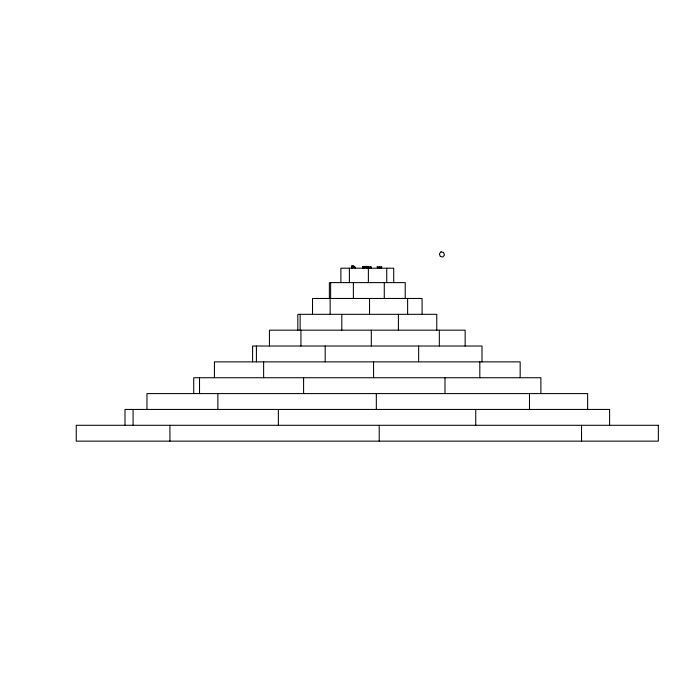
<?xml version="1.0" encoding="UTF-8"?>
<svg xmlns="http://www.w3.org/2000/svg" width="693" height="693" viewBox="0 0 693 693"><rect width="100%" height="100%" fill="white"/><g stroke="black" fill="none" stroke-linecap="round" stroke-linejoin="round"><path stroke-width="1.04" d="M354.712 266.77L353.499 266.77L353.499 265.765L351.602 265.765L351.602 268.2M376.862 266.944L381.982 266.944M352.087 267.1L355.197 267.1L355.197 268.2M362.621 267.169L367.065 267.169M609.597 425.294L609.597 409.442L124.991 409.442L124.991 425.294M587.638 409.442L587.638 393.589L146.959 393.589L146.959 409.442M581.531 425.294L581.531 441.146M540.878 393.589L540.878 377.737L193.719 377.737L193.719 393.589M529.487 393.589L529.487 409.442M520.166 377.737L520.166 361.876L214.432 361.876L214.432 377.737M482.007 361.876L482.007 346.024L252.59 346.024L252.59 361.876M479.816 361.876L479.816 377.737M475.745 409.442L475.745 425.294M465.15 346.024L465.15 330.171L269.438 330.171L269.438 346.024M444.984 377.737L444.984 393.589M439.327 330.171L439.327 346.024M436.772 330.171L436.772 314.319L297.825 314.319L297.825 330.171M422.08 314.319L422.08 298.466L312.517 298.466L312.517 314.319M418.641 346.024L418.641 361.876M407.623 298.466L407.623 314.319M405.223 298.466L405.223 282.614L329.374 282.614L329.374 298.466M398.397 314.319L398.397 330.171M393.711 282.614L393.711 268.2L340.887 268.2L340.887 282.614M386.737 268.2L386.737 282.614M384.277 282.614L384.277 298.466M381.124 266.944L381.124 268.2M379.417 266.944L379.417 268.2M379.218 425.294L379.218 441.146M377.711 266.944L377.711 268.2M376.325 393.589L376.325 409.442M373.562 361.876L373.562 377.737M371.309 330.171L371.309 346.024M371.136 268.2L371.136 266.97L366.51 266.97L366.51 268.2M371.041 266.97L371.041 268.2M370.097 266.97L370.097 268.2M369.542 298.466L369.542 314.319M368.667 266.97L368.667 268.2M368.381 268.2L368.381 282.614M367.966 267.169L367.966 266.467L362.933 266.467L362.933 267.169M367.446 266.467L367.446 267.169M367.299 266.97L367.299 268.2M366.606 266.97L366.606 268.2M364.102 267.169L364.102 268.2M363.608 267.169L363.608 268.2M363.444 266.467L363.444 267.169M362.708 267.169L362.708 268.2M354.418 267.1L354.418 266.363L352.087 266.363L352.087 268.2M353.378 282.614L353.378 298.466M349.385 268.2L349.385 282.614M341.796 314.319L341.796 330.171M330.639 282.614L330.639 298.466M330.145 298.466L330.145 314.319M325.199 346.024L325.199 361.876M303.586 377.737L303.586 393.589M300.935 330.171L300.935 346.024M300.138 314.319L300.138 330.171M278.369 409.442L278.369 425.294M263.626 361.876L263.626 377.737M256.41 346.024L256.41 361.876M217.871 393.589L217.871 409.442M199.515 377.737L199.515 393.589M169.924 425.294L169.924 441.146M133.082 409.442L133.082 425.294M441.025 251.854L439.388 253.855L440.28 256.453L442.81 257.051L444.456 255.05L443.563 252.451L441.025 251.854M658.35 425.294L76.247 425.294L76.247 441.146L658.35 441.146L658.35 425.294"/></g></svg>
